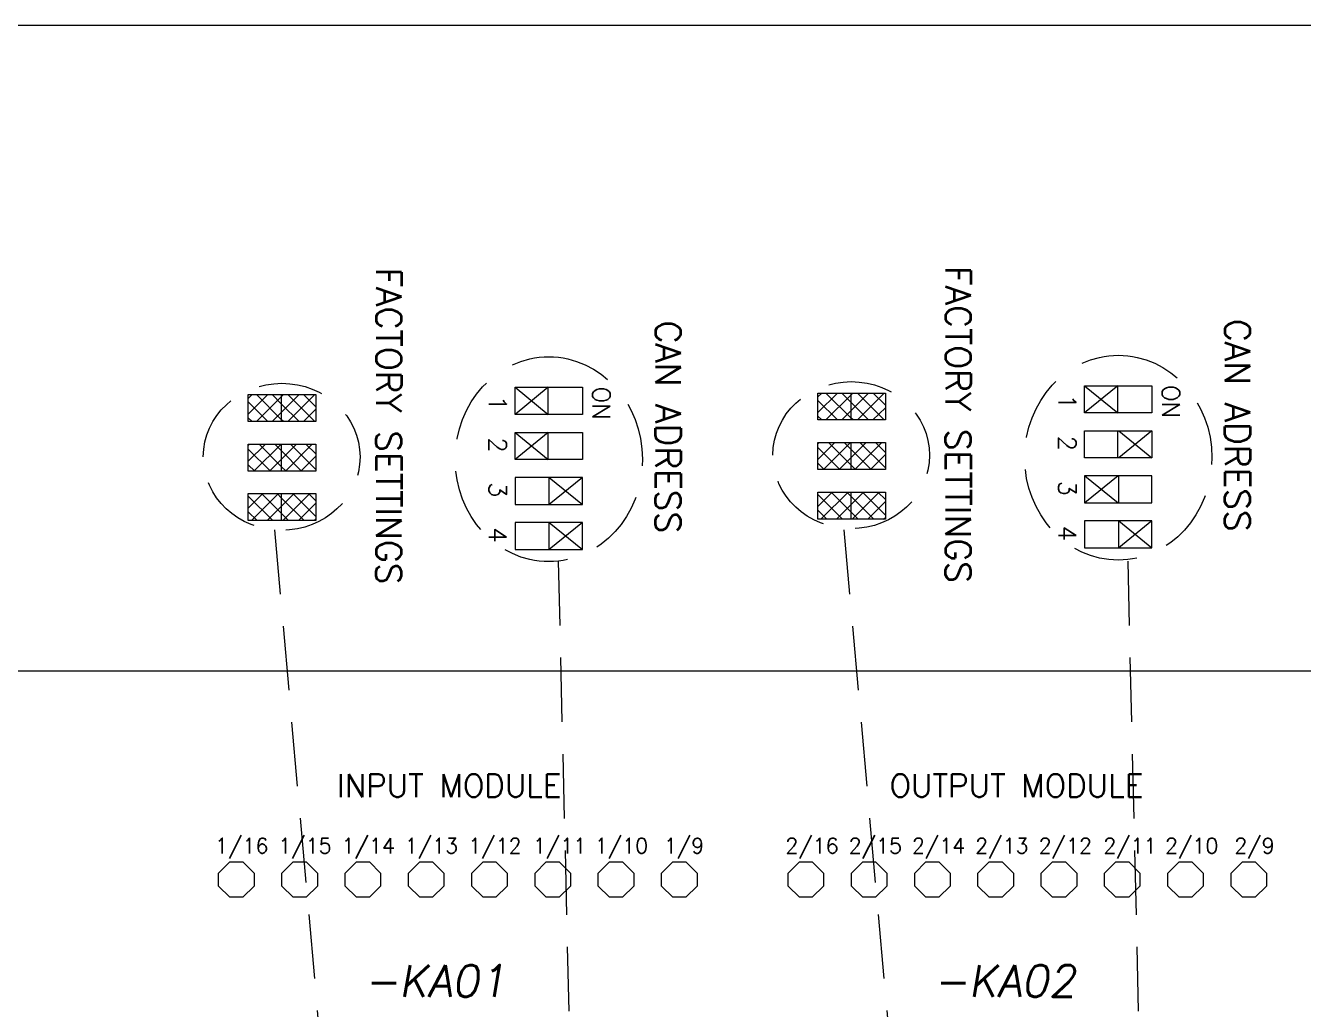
# Model space of a CAD drawing. Extents: x -2993 to 3661, y -4147 to -1441.
# Drawn here: x -729.9 to -628.9, y -1727.3 to -1649.6 of the extents above; entities that cross this region are included whole.
import ezdxf
from ezdxf.enums import TextEntityAlignment as Align

# ---------------------------------------------------------------- set-up
doc = ezdxf.new("R2010")
doc.units = 0
doc.header["$LTSCALE"] = 0.1
doc.header["$MEASUREMENT"] = 0
doc.linetypes.add('DASHED', pattern=[19.05, 12.7, -6.35])
doc.layers.get('0').update_dxf_attribs({"linetype": 'CONTINUOUS'})
for name, color, linetype in [('21', 7, 'CONTINUOUS'), ('LAYOUT', 7, 'CONTINUOUS'), ('MONTAGEPLAAT', 230, 'CONTINUOUS'), ('NRS', 1, 'CONTINUOUS')]:
    doc.layers.add(name, color=color, linetype=linetype)
doc.styles.get("Standard").update_dxf_attribs({"font": 'simplex.shx'})

msp = doc.modelspace()

# ---------------------------------------------------------------- linework, layer by layer
at = {"color": 7, "lineweight": 13}
for p, q in [((-646.18, -1678.07), (-643.55, -1680.2)), ((-643.55, -1678.07), (-646.18, -1680.2)), ((-691.18, -1678.19), (-688.55, -1680.33)), ((-688.55, -1678.19), (-691.18, -1680.33)), ((-688.55, -1680.33), (-688.55, -1678.19)), ((-691.18, -1681.75), (-688.55, -1683.88)), ((-688.55, -1681.75), (-691.18, -1683.88)), ((-643.48, -1681.62), (-640.85, -1683.76)), ((-640.85, -1681.62), (-643.48, -1683.76)), ((-646.15, -1685.18), (-643.52, -1687.31)), ((-643.52, -1685.18), (-646.15, -1687.31)), ((-688.48, -1685.31), (-685.85, -1687.44)), ((-685.85, -1685.31), (-688.48, -1687.44)), ((-688.48, -1688.86), (-685.85, -1691)), ((-685.85, -1688.86), (-688.48, -1691)), ((-643.48, -1688.74), (-640.85, -1690.87)), ((-640.85, -1688.74), (-643.48, -1690.87))]:
    msp.add_line(p, q, dxfattribs=at)
msp.add_lwpolyline([(-847.8, -1851.73), (-399.9, -1851.73), (-399.9, -1649.62), (-847.8, -1649.62)], close=True, dxfattribs=at)
at = {"layer": '21', "color": 7, "lineweight": 13}
for p, q in [((-714.6, -1716.57), (-713.71, -1715.68)), ((-713.71, -1715.68), (-712.69, -1715.68)), ((-712.69, -1715.68), (-711.8, -1716.57)), ((-709.6, -1716.57), (-708.71, -1715.68)), ((-708.71, -1715.68), (-707.69, -1715.68)), ((-707.69, -1715.68), (-706.8, -1716.57)), ((-704.6, -1716.57), (-703.71, -1715.68)), ((-703.71, -1715.68), (-702.69, -1715.68)), ((-702.69, -1715.68), (-701.8, -1716.57)), ((-699.6, -1716.57), (-698.71, -1715.68)), ((-698.71, -1715.68), (-697.69, -1715.68)), ((-697.69, -1715.68), (-696.8, -1716.57)), ((-694.6, -1716.57), (-693.71, -1715.68)), ((-693.71, -1715.68), (-692.69, -1715.68)), ((-692.69, -1715.68), (-691.8, -1716.57)), ((-689.6, -1716.57), (-688.71, -1715.68)), ((-688.71, -1715.68), (-687.69, -1715.68)), ((-687.69, -1715.68), (-686.8, -1716.57)), ((-684.6, -1716.57), (-683.71, -1715.68)), ((-683.71, -1715.68), (-682.69, -1715.68)), ((-682.69, -1715.68), (-681.8, -1716.57)), ((-679.6, -1716.57), (-678.71, -1715.68)), ((-678.71, -1715.68), (-677.69, -1715.68)), ((-677.69, -1715.68), (-676.8, -1716.57)), ((-669.6, -1716.57), (-668.71, -1715.68)), ((-668.71, -1715.68), (-667.69, -1715.68)), ((-667.69, -1715.68), (-666.8, -1716.57)), ((-664.6, -1716.57), (-663.71, -1715.68)), ((-663.71, -1715.68), (-662.69, -1715.68)), ((-662.69, -1715.68), (-661.8, -1716.57)), ((-659.6, -1716.57), (-658.71, -1715.68)), ((-658.71, -1715.68), (-657.69, -1715.68)), ((-657.69, -1715.68), (-656.8, -1716.57)), ((-654.6, -1716.57), (-653.71, -1715.68)), ((-653.71, -1715.68), (-652.69, -1715.68)), ((-652.69, -1715.68), (-651.8, -1716.57)), ((-649.6, -1716.57), (-648.71, -1715.68)), ((-648.71, -1715.68), (-647.69, -1715.68)), ((-647.69, -1715.68), (-646.8, -1716.57)), ((-644.6, -1716.57), (-643.71, -1715.68)), ((-643.71, -1715.68), (-642.69, -1715.68)), ((-642.69, -1715.68), (-641.8, -1716.57)), ((-639.6, -1716.57), (-638.71, -1715.68)), ((-638.71, -1715.68), (-637.69, -1715.68)), ((-637.69, -1715.68), (-636.8, -1716.57)), ((-634.6, -1716.57), (-633.71, -1715.68)), ((-633.71, -1715.68), (-632.69, -1715.68)), ((-632.69, -1715.68), (-631.8, -1716.57)), ((-714.6, -1717.59), (-714.6, -1716.57)), ((-711.8, -1716.57), (-711.8, -1717.59)), ((-709.6, -1717.59), (-709.6, -1716.57)), ((-706.8, -1716.57), (-706.8, -1717.59)), ((-704.6, -1717.59), (-704.6, -1716.57)), ((-701.8, -1716.57), (-701.8, -1717.59)), ((-699.6, -1717.59), (-699.6, -1716.57)), ((-696.8, -1716.57), (-696.8, -1717.59)), ((-694.6, -1717.59), (-694.6, -1716.57)), ((-691.8, -1716.57), (-691.8, -1717.59)), ((-689.6, -1717.59), (-689.6, -1716.57)), ((-686.8, -1716.57), (-686.8, -1717.59)), ((-684.6, -1717.59), (-684.6, -1716.57)), ((-681.8, -1716.57), (-681.8, -1717.59)), ((-679.6, -1717.59), (-679.6, -1716.57)), ((-676.8, -1716.57), (-676.8, -1717.59)), ((-669.6, -1717.59), (-669.6, -1716.57)), ((-666.8, -1716.57), (-666.8, -1717.59)), ((-664.6, -1717.59), (-664.6, -1716.57)), ((-661.8, -1716.57), (-661.8, -1717.59)), ((-659.6, -1717.59), (-659.6, -1716.57)), ((-656.8, -1716.57), (-656.8, -1717.59)), ((-654.6, -1717.59), (-654.6, -1716.57)), ((-651.8, -1716.57), (-651.8, -1717.59)), ((-649.6, -1717.59), (-649.6, -1716.57)), ((-646.8, -1716.57), (-646.8, -1717.59)), ((-644.6, -1717.59), (-644.6, -1716.57)), ((-641.8, -1716.57), (-641.8, -1717.59)), ((-639.6, -1717.59), (-639.6, -1716.57)), ((-636.8, -1716.57), (-636.8, -1717.59)), ((-634.6, -1717.59), (-634.6, -1716.57)), ((-631.8, -1716.57), (-631.8, -1717.59)), ((-713.71, -1718.47), (-714.6, -1717.59)), ((-712.69, -1718.47), (-713.71, -1718.47)), ((-711.8, -1717.59), (-712.69, -1718.47)), ((-708.71, -1718.47), (-709.6, -1717.59)), ((-707.69, -1718.47), (-708.71, -1718.47)), ((-706.8, -1717.59), (-707.69, -1718.47)), ((-703.71, -1718.47), (-704.6, -1717.59)), ((-702.69, -1718.47), (-703.71, -1718.47)), ((-701.8, -1717.59), (-702.69, -1718.47)), ((-698.71, -1718.47), (-699.6, -1717.59)), ((-697.69, -1718.47), (-698.71, -1718.47)), ((-696.8, -1717.59), (-697.69, -1718.47)), ((-693.71, -1718.47), (-694.6, -1717.59)), ((-692.69, -1718.47), (-693.71, -1718.47)), ((-691.8, -1717.59), (-692.69, -1718.47)), ((-688.71, -1718.47), (-689.6, -1717.59)), ((-687.69, -1718.47), (-688.71, -1718.47)), ((-686.8, -1717.59), (-687.69, -1718.47)), ((-683.71, -1718.47), (-684.6, -1717.59)), ((-682.69, -1718.47), (-683.71, -1718.47)), ((-681.8, -1717.59), (-682.69, -1718.47)), ((-678.71, -1718.47), (-679.6, -1717.59)), ((-677.69, -1718.47), (-678.71, -1718.47)), ((-676.8, -1717.59), (-677.69, -1718.47)), ((-668.71, -1718.47), (-669.6, -1717.59)), ((-667.69, -1718.47), (-668.71, -1718.47)), ((-666.8, -1717.59), (-667.69, -1718.47)), ((-663.71, -1718.47), (-664.6, -1717.59)), ((-662.69, -1718.47), (-663.71, -1718.47)), ((-661.8, -1717.59), (-662.69, -1718.47)), ((-658.71, -1718.47), (-659.6, -1717.59)), ((-657.69, -1718.47), (-658.71, -1718.47)), ((-656.8, -1717.59), (-657.69, -1718.47)), ((-653.71, -1718.47), (-654.6, -1717.59)), ((-652.69, -1718.47), (-653.71, -1718.47)), ((-651.8, -1717.59), (-652.69, -1718.47)), ((-648.71, -1718.47), (-649.6, -1717.59)), ((-647.69, -1718.47), (-648.71, -1718.47)), ((-646.8, -1717.59), (-647.69, -1718.47)), ((-643.71, -1718.47), (-644.6, -1717.59)), ((-642.69, -1718.47), (-643.71, -1718.47)), ((-641.8, -1717.59), (-642.69, -1718.47)), ((-638.71, -1718.47), (-639.6, -1717.59)), ((-637.69, -1718.47), (-638.71, -1718.47)), ((-636.8, -1717.59), (-637.69, -1718.47)), ((-633.71, -1718.47), (-634.6, -1717.59)), ((-632.69, -1718.47), (-633.71, -1718.47)), ((-631.8, -1717.59), (-632.69, -1718.47))]:
    msp.add_line(p, q, dxfattribs=at)
at = {"layer": 'LAYOUT', "color": 7, "linetype": 'Continuous', "lineweight": 13}
for p, q in [((-646.18, -1678.07), (-640.85, -1678.07)), ((-646.18, -1680.2), (-646.18, -1678.07)), ((-643.55, -1680.2), (-643.55, -1678.07)), ((-640.85, -1678.07), (-640.85, -1680.2)), ((-712.26, -1678.77), (-706.92, -1678.77)), ((-712.26, -1680.9), (-712.26, -1678.77)), ((-709.62, -1680.9), (-709.62, -1678.77)), ((-706.92, -1678.77), (-706.92, -1680.9)), ((-691.18, -1678.19), (-685.85, -1678.19)), ((-691.18, -1680.33), (-691.18, -1678.19)), ((-688.55, -1680.33), (-688.55, -1678.19)), ((-685.85, -1678.19), (-685.85, -1680.33)), ((-667.26, -1678.64), (-661.92, -1678.64)), ((-667.26, -1680.77), (-667.26, -1678.64)), ((-664.62, -1680.77), (-664.62, -1678.64)), ((-661.92, -1678.64), (-661.92, -1680.77)), ((-706.92, -1680.9), (-712.26, -1680.9)), ((-685.85, -1680.33), (-691.18, -1680.33)), ((-661.92, -1680.77), (-667.26, -1680.77)), ((-640.85, -1680.2), (-646.18, -1680.2)), ((-691.18, -1683.88), (-691.18, -1681.75)), ((-691.18, -1681.75), (-685.85, -1681.75)), ((-688.55, -1683.88), (-688.55, -1681.75)), ((-685.85, -1681.75), (-685.85, -1683.88)), ((-646.18, -1683.76), (-646.18, -1681.62)), ((-646.18, -1681.62), (-640.85, -1681.62)), ((-643.55, -1683.76), (-643.55, -1681.62)), ((-640.85, -1681.62), (-640.85, -1683.76)), ((-712.26, -1684.81), (-712.26, -1682.68)), ((-712.26, -1682.68), (-706.92, -1682.68)), ((-709.62, -1684.81), (-709.62, -1682.68)), ((-706.92, -1682.68), (-706.92, -1684.81)), ((-667.26, -1684.68), (-667.26, -1682.55)), ((-667.26, -1682.55), (-661.92, -1682.55)), ((-664.62, -1684.68), (-664.62, -1682.55)), ((-661.92, -1682.55), (-661.92, -1684.68)), ((-685.85, -1683.88), (-691.18, -1683.88)), ((-640.85, -1683.76), (-646.18, -1683.76)), ((-706.92, -1684.81), (-712.26, -1684.81)), ((-661.92, -1684.68), (-667.26, -1684.68)), ((-640.85, -1685.18), (-646.18, -1685.18)), ((-646.18, -1685.18), (-646.18, -1687.31)), ((-643.48, -1687.31), (-643.48, -1685.18)), ((-640.85, -1687.31), (-640.85, -1685.18)), ((-685.85, -1685.31), (-691.18, -1685.31)), ((-691.18, -1685.31), (-691.18, -1687.44)), ((-688.48, -1687.44), (-688.48, -1685.31)), ((-685.85, -1687.44), (-685.85, -1685.31)), ((-712.26, -1686.59), (-706.92, -1686.59)), ((-712.26, -1688.72), (-712.26, -1686.59)), ((-709.62, -1688.72), (-709.62, -1686.59)), ((-706.92, -1686.59), (-706.92, -1688.72)), ((-667.26, -1686.46), (-661.92, -1686.46)), ((-667.26, -1688.6), (-667.26, -1686.46)), ((-664.62, -1688.6), (-664.62, -1686.46)), ((-661.92, -1686.46), (-661.92, -1688.6)), ((-691.18, -1687.44), (-685.85, -1687.44)), ((-646.18, -1687.31), (-640.85, -1687.31)), ((-706.92, -1688.72), (-712.26, -1688.72)), ((-685.85, -1688.86), (-691.18, -1688.86)), ((-691.18, -1688.86), (-691.18, -1691)), ((-688.48, -1691), (-688.48, -1688.86)), ((-685.85, -1691), (-685.85, -1688.86)), ((-661.92, -1688.6), (-667.26, -1688.6)), ((-646.18, -1688.74), (-646.18, -1690.87)), ((-640.85, -1688.74), (-646.18, -1688.74)), ((-643.48, -1690.87), (-643.48, -1688.74)), ((-640.85, -1690.87), (-640.85, -1688.74)), ((-691.18, -1691), (-685.85, -1691)), ((-646.18, -1690.87), (-640.85, -1690.87))]:
    msp.add_line(p, q, dxfattribs=at)
at = {"layer": 'LAYOUT', "color": 7, "lineweight": 13}
for p, q in [((-712.26, -1679.07), (-711.95, -1678.77)), ((-712.26, -1680.31), (-710.71, -1678.77)), ((-709.62, -1680.75), (-711.61, -1678.77)), ((-711.61, -1680.9), (-709.62, -1678.91)), ((-709.62, -1679.51), (-710.37, -1678.77)), ((-709.62, -1678.91), (-709.48, -1678.77)), ((-709.62, -1680.15), (-708.24, -1678.77)), ((-709.13, -1680.9), (-707, -1678.77)), ((-707, -1680.9), (-709.13, -1678.77)), ((-706.92, -1679.74), (-707.89, -1678.77)), ((-667.26, -1678.94), (-666.95, -1678.64)), ((-667.26, -1680.18), (-665.71, -1678.64)), ((-664.62, -1680.62), (-666.61, -1678.64)), ((-666.61, -1680.77), (-664.62, -1678.79)), ((-664.62, -1679.39), (-665.37, -1678.64)), ((-664.62, -1678.79), (-664.48, -1678.64)), ((-664.62, -1680.02), (-663.24, -1678.64)), ((-664.13, -1680.77), (-662, -1678.64)), ((-662, -1680.77), (-664.13, -1678.64)), ((-661.92, -1679.61), (-662.89, -1678.64)), ((-710.71, -1680.9), (-712.26, -1679.35)), ((-710.37, -1680.9), (-709.62, -1680.15)), ((-708.24, -1680.9), (-709.62, -1679.51)), ((-707.9, -1680.9), (-706.92, -1679.92)), ((-665.71, -1680.77), (-667.26, -1679.23)), ((-665.37, -1680.77), (-664.62, -1680.02)), ((-663.24, -1680.77), (-664.62, -1679.39)), ((-662.9, -1680.77), (-661.92, -1679.8)), ((-711.95, -1680.9), (-712.26, -1680.59)), ((-709.47, -1680.9), (-709.62, -1680.75)), ((-666.95, -1680.77), (-667.26, -1680.47)), ((-664.47, -1680.77), (-664.62, -1680.62)), ((-712.26, -1682.78), (-712.15, -1682.68)), ((-712.26, -1684.02), (-710.91, -1682.68)), ((-710.51, -1684.81), (-712.26, -1683.07)), ((-711.81, -1684.81), (-709.67, -1682.68)), ((-709.62, -1684.46), (-711.41, -1682.68)), ((-709.62, -1683.22), (-710.17, -1682.68)), ((-709.62, -1683.86), (-708.44, -1682.68)), ((-709.33, -1684.81), (-707.2, -1682.68)), ((-706.92, -1684.69), (-708.93, -1682.68)), ((-706.92, -1683.45), (-707.7, -1682.68)), ((-667.26, -1682.66), (-667.15, -1682.55)), ((-667.26, -1683.89), (-665.91, -1682.55)), ((-665.51, -1684.68), (-667.26, -1682.94)), ((-666.81, -1684.68), (-664.67, -1682.55)), ((-664.62, -1684.34), (-666.41, -1682.55)), ((-664.62, -1683.1), (-665.17, -1682.55)), ((-664.62, -1683.74), (-663.44, -1682.55)), ((-663.04, -1684.68), (-664.62, -1683.1)), ((-664.33, -1684.68), (-662.2, -1682.55)), ((-661.92, -1684.56), (-663.93, -1682.55)), ((-661.92, -1683.33), (-662.7, -1682.55)), ((-710.57, -1684.81), (-709.62, -1683.86)), ((-708.04, -1684.81), (-709.62, -1683.22)), ((-708.1, -1684.81), (-706.92, -1683.64)), ((-666.75, -1684.68), (-667.26, -1684.18)), ((-665.57, -1684.68), (-664.62, -1683.74)), ((-663.1, -1684.68), (-661.92, -1683.51)), ((-711.75, -1684.81), (-712.26, -1684.3)), ((-709.27, -1684.81), (-709.62, -1684.46)), ((-664.27, -1684.68), (-664.62, -1684.34)), ((-712.26, -1687.73), (-711.11, -1686.59)), ((-710.31, -1688.72), (-712.26, -1686.78)), ((-712.01, -1688.72), (-709.87, -1686.59)), ((-709.62, -1688.17), (-711.21, -1686.59)), ((-709.62, -1686.94), (-709.97, -1686.59)), ((-709.62, -1687.57), (-708.64, -1686.59)), ((-707.84, -1688.72), (-709.62, -1686.94)), ((-709.53, -1688.72), (-707.4, -1686.59)), ((-706.92, -1688.4), (-708.73, -1686.59)), ((-706.92, -1687.16), (-707.5, -1686.59)), ((-667.26, -1687.61), (-666.11, -1686.46)), ((-665.31, -1688.6), (-667.26, -1686.65)), ((-667.01, -1688.6), (-664.87, -1686.46)), ((-664.62, -1688.05), (-666.21, -1686.46)), ((-664.62, -1686.81), (-664.97, -1686.46)), ((-664.62, -1687.45), (-663.64, -1686.46)), ((-662.84, -1688.6), (-664.62, -1686.81)), ((-664.53, -1688.6), (-662.4, -1686.46)), ((-661.92, -1688.28), (-663.73, -1686.46)), ((-663.3, -1688.6), (-661.92, -1687.22)), ((-661.92, -1687.04), (-662.5, -1686.46)), ((-711.55, -1688.72), (-712.26, -1688.02)), ((-710.77, -1688.72), (-709.62, -1687.57)), ((-709.07, -1688.72), (-709.62, -1688.17)), ((-708.3, -1688.72), (-706.92, -1687.35)), ((-666.55, -1688.6), (-667.26, -1687.89)), ((-665.77, -1688.6), (-664.62, -1687.45)), ((-664.07, -1688.6), (-664.62, -1688.05)), ((-707.06, -1688.72), (-706.92, -1688.59)), ((-662.06, -1688.6), (-661.92, -1688.46))]:
    msp.add_line(p, q, dxfattribs=at)
at = {"layer": 'LAYOUT', "color": 7, "linetype": 'DASHED', "lineweight": 13, "ltscale": 4}
for p, q in [((-710.19, -1689.46), (-704.02, -1758.72)), ((-665.19, -1689.46), (-659.02, -1758.72)), ((-687.77, -1691.92), (-686.48, -1746.64)), ((-642.77, -1691.92), (-641.48, -1746.64))]:
    msp.add_line(p, q, dxfattribs=at)
for centre, major_axis, ratio in [((-688.51, -1683.87), (0, 8.09), 0.914373), ((-643.51, -1683.75), (0, 8.09), 0.914373), ((-709.62, -1683.68), (-6.19, 0.01), 0.938062), ((-664.62, -1683.55), (-6.19, 0.01), 0.938062)]:
    msp.add_ellipse(centre, major_axis=major_axis, ratio=ratio, dxfattribs=at)
at = {"layer": 'MONTAGEPLAAT', "color": 7, "lineweight": 13}
msp.add_line((-816.2, -1700.58), (-425.2, -1700.58), dxfattribs=at)

# ---------------------------------------------------------------- texts
at = {"layer": '21', "color": 7, "lineweight": 13}
for s, height, p in [('INPUT MODULE', 1.8, (-705.25, -1710.55)), ('OUTPUT MODULE', 1.8, (-661.59, -1710.55)), ('1/16', 1.2, (-714.88, -1715)), ('1/15', 1.2, (-709.89, -1715)), ('1/14', 1.2, (-704.88, -1715)), ('1/13', 1.2, (-699.89, -1715)), ('1/12', 1.2, (-694.88, -1715)), ('1/11', 1.2, (-689.77, -1715)), ('1/10', 1.2, (-684.88, -1715)), ('1/9', 1.2, (-679.42, -1715)), ('2/16', 1.2, (-669.82, -1715)), ('2/15', 1.2, (-664.82, -1715)), ('2/14', 1.2, (-659.82, -1715)), ('2/13', 1.2, (-654.82, -1715)), ('2/12', 1.2, (-649.81, -1715)), ('2/11', 1.2, (-644.7, -1715)), ('2/10', 1.2, (-639.82, -1715)), ('2/9', 1.2, (-634.35, -1715))]:
    msp.add_text(s, height=height, dxfattribs=at).set_placement(p)
at = {"layer": 'LAYOUT', "color": 7, "lineweight": 13}
for s, p in [('FACTORY SETTINGS', (-702.16, -1668.74)), ('FACTORY SETTINGS', (-657.16, -1668.62)), ('CAN ADRESS', (-635.09, -1672.8)), ('CAN ADRESS', (-680.09, -1672.92))]:
    msp.add_text(s, height=2, rotation=270, dxfattribs=at).set_placement(p)
at = {"layer": 'LAYOUT', "color": 7, "linetype": 'Continuous', "lineweight": 13}
for s, p in [('ON', (-685.05, -1678.13)), ('1', (-648.25, -1678.73)), ('ON', (-640.05, -1678)), ('1', (-693.25, -1678.85)), ('2', (-648.25, -1682.01)), ('2', (-693.25, -1682.14)), ('3', (-693.25, -1685.69)), ('3', (-648.25, -1685.57)), ('4', (-693.25, -1689.25)), ('4', (-648.25, -1689.12))]:
    msp.add_text(s, height=1.4, rotation=270, dxfattribs=at).set_placement(p)
at = {"layer": 'NRS', "color": 7, "lineweight": 13, "oblique": 10}
for s, p in [('-KA01', (-697.5, -1726.33)), ('-KA02', (-652.5, -1726.33))]:
    msp.add_text(s, height=2.5, dxfattribs=at).set_placement(p, align=Align.CENTER)

doc.saveas('drawing.dxf')
